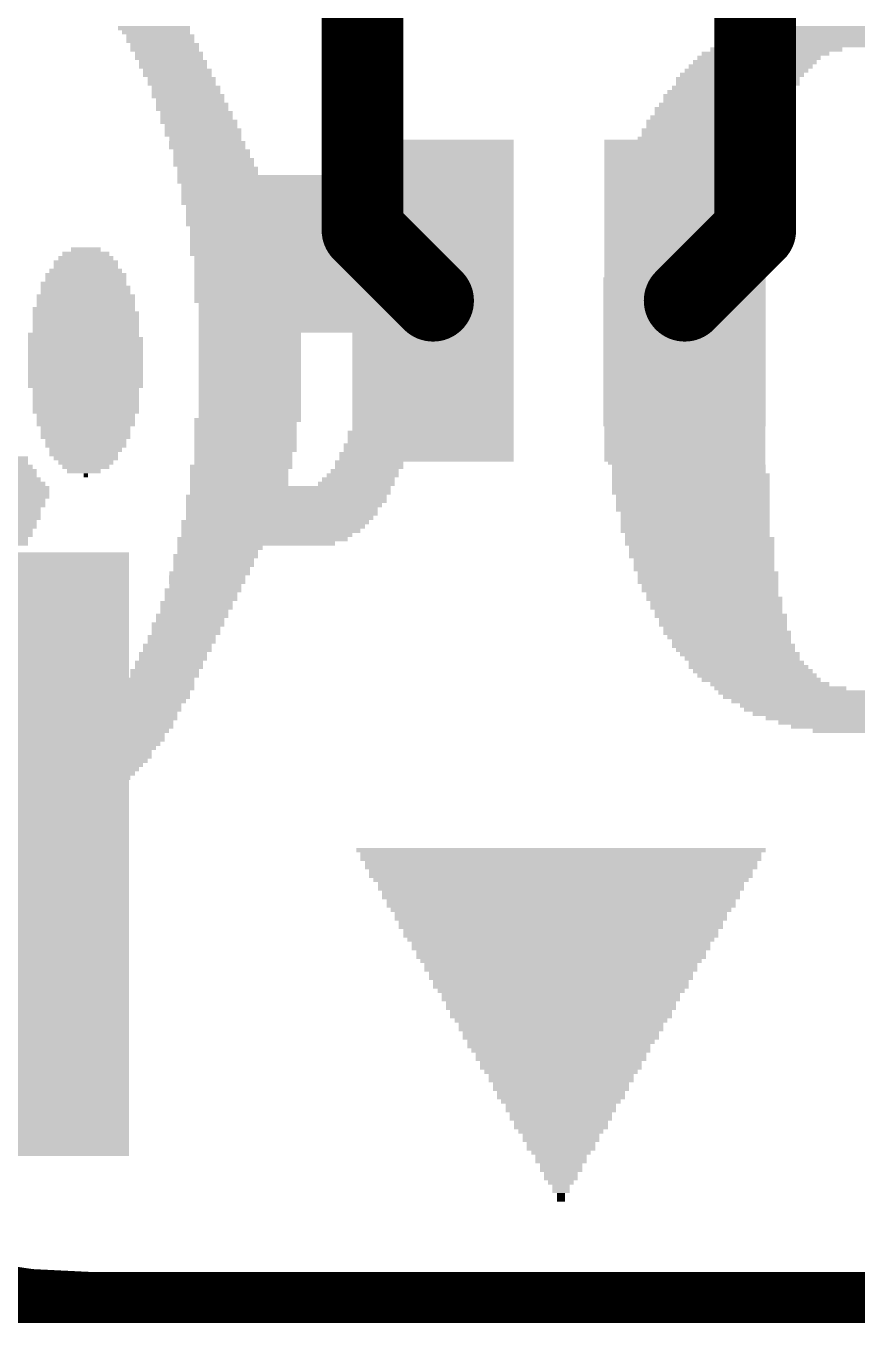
# Model space of a CAD drawing. Extents: x -26.8 to 26.8, y -26.8 to 26.8.
# Drawn here: x -2.65 to 1.48, y -26.8 to -20.35 of the extents above; entities that cross this region are included whole.
import ezdxf

# ---------------------------------------------------------------- set-up
doc = ezdxf.new("R2010")
doc.units = 0
for name, color, linetype in [('1', 12, 'CONTINUOUS'), ('16', 5, 'CONTINUOUS'), ('20', 53, 'CONTINUOUS'), ('201', 6, 'CONTINUOUS')]:
    doc.layers.add(name, color=color, linetype=linetype)

# ---------------------------------------------------------------- blocks, each defined once
blk = doc.blocks.new('RECT')
blk.add_solid([(-0.5, -0.5), (0.5, -0.5), (-0.5, 0.5), (0.5, 0.5)])

msp = doc.modelspace()

# ---------------------------------------------------------------- linework, layer by layer
at = {"layer": '1'}
for points, const_width in [([(-0.975, -19.472), (-0.975, -21.367)], 0.4064), ([(0.975, -21.367), (0.975, -19.472)], 0.4064), ([(-0.975, -21.367), (-0.625, -21.717)], 0.4064), ([(0.975, -21.367), (0.625, -21.717)], 0.4064), ([(-26.67, -26.67), (26.67, -26.67)], 0.2032)]:
    msp.add_lwpolyline(points, dxfattribs=dict(at, const_width=const_width))
at = {"layer": '1', "const_width": 0.2032}
for points in [[(-0.9032, -21.2952, 1), (-1.0468, -21.4388)], [(1.0468, -21.4388, 1), (0.9032, -21.2952)], [(-1.0766, -21.367, 1), (-0.8734, -21.367)], [(0.8734, -21.367, 1), (1.0766, -21.367)], [(-0.6968, -21.7888, 1), (-0.5532, -21.6452)], [(0.5532, -21.6452, 1), (0.6968, -21.7888)]]:
    msp.add_lwpolyline(points, format="xyb", dxfattribs=at)
at = {"layer": '16', "const_width": 0.254}
msp.add_lwpolyline([(-26.67, -26.67), (26.67, -26.67)], dxfattribs=at)
at = {"layer": '20', "const_width": 0.0254}
msp.add_lwpolyline([(0, -26.67, 1), (0, 26.67, 1), (0, -26.67)], format="xyb", dxfattribs=at)

# ---------------------------------------------------------------- block references
at = {"layer": '1', "xscale": 0.8, "yscale": 1.6}
for p in [(-0.625, -21.717), (0.625, -21.717)]:
    msp.add_blockref('RECT', p, dxfattribs=at)
at = {"layer": '1', "xscale": 3, "yscale": 2.1, "rotation": 90}
msp.add_blockref('RECT', (-3.185, -24.467), dxfattribs=at)
at = {"layer": '201', "rotation": 180}
for p, xscale, yscale in [((-2.0104, -20.3623), 0.3581, 0.0211), ((1.4592, -20.3623), 1.0795, 0.0211), ((-2.0003, -20.3835), 0.3378, 0.0213), ((-1.9799, -20.4047), 0.3378, 0.0211), ((-1.9799, -20.4258), 0.3378, 0.0211), ((1.4491, -20.4258), 1.3132, 0.0211), ((1.4605, -20.4047), 1.2497, 0.0211), ((1.4605, -20.3835), 1.1633, 0.0213), ((-1.9583, -20.447), 0.3404, 0.0213), ((-1.9583, -20.4682), 0.3404, 0.0211), ((-1.9368, -20.4893), 0.3378, 0.0211), ((1.0262, -20.4893), 0.635, 0.0211), ((1.0795, -20.4682), 0.6553, 0.0211), ((1.4605, -20.447), 1.3767, 0.0213), ((-1.9368, -20.5105), 0.3378, 0.0213), ((-1.9164, -20.5317), 0.3378, 0.0211), ((-1.9164, -20.5528), 0.3378, 0.0211), ((0.9525, -20.5528), 0.6147, 0.0211), ((0.9728, -20.5317), 0.6147, 0.0211), ((0.9944, -20.5105), 0.6121, 0.0213), ((-1.8948, -20.574), 0.3404, 0.0213), ((-1.8948, -20.5952), 0.3404, 0.0211), ((-1.8733, -20.6163), 0.3378, 0.0211), ((0.889, -20.6163), 0.6147, 0.0211), ((0.9093, -20.5952), 0.6147, 0.0211), ((0.9322, -20.574), 0.6147, 0.0213), ((-1.8733, -20.6375), 0.3378, 0.0213), ((-1.8517, -20.6587), 0.3404, 0.0211), ((-1.8517, -20.6798), 0.3404, 0.0211), ((0.856, -20.6798), 0.635, 0.0211), ((0.8674, -20.6587), 0.6121, 0.0211), ((0.889, -20.6375), 0.6147, 0.0213), ((-1.8415, -20.701), 0.3607, 0.0213), ((-1.8313, -20.7222), 0.3404, 0.0211), ((-1.8212, -20.7433), 0.3607, 0.0211), ((0.8255, -20.7433), 0.6553, 0.0211), ((0.8357, -20.701), 0.635, 0.0213), ((0.8357, -20.7222), 0.635, 0.0211), ((-1.8212, -20.7645), 0.3607, 0.0213), ((-1.7996, -20.7857), 0.3581, 0.0211), ((-1.7996, -20.8068), 0.3581, 0.0211), ((-1.7882, -20.828), 0.381, 0.0213), ((0.7722, -20.828), 0.6756, 0.0213), ((0.7938, -20.8068), 0.6782, 0.0211), ((0.8039, -20.7645), 0.6579, 0.0213), ((0.8039, -20.7857), 0.6579, 0.0211), ((-1.778, -20.8492), 0.3607, 0.0211), ((-1.7678, -20.8703), 0.381, 0.0211), ((-1.7678, -20.8915), 0.381, 0.0213), ((0.7607, -20.8703), 0.6985, 0.0211), ((0.7607, -20.8915), 0.6985, 0.0213), ((0.7722, -20.8492), 0.6756, 0.0211), ((-1.7463, -20.9338), 0.3785, 0.0211), ((-1.7463, -20.955), 0.3785, 0.0213), ((-1.7564, -20.9127), 0.3581, 0.0211), ((0.7404, -20.9127), 0.6985, 0.0211), ((0.7404, -20.9338), 0.6985, 0.0211), ((0.7404, -20.955), 0.6985, 0.0213), ((-1.7247, -20.9762), 0.381, 0.0211), ((-1.7247, -20.9973), 0.381, 0.0211), ((-1.7145, -21.0185), 0.4013, 0.0213), ((0.7188, -21.0185), 0.7417, 0.0213), ((0.7303, -20.9762), 0.7188, 0.0211), ((0.7303, -20.9973), 0.7188, 0.0211), ((-1.7145, -21.0397), 0.4013, 0.0211), ((-1.6942, -21.0608), 0.4013, 0.0211), ((-1.6942, -21.082), 0.4013, 0.0213), ((0.6985, -21.082), 0.7417, 0.0213), ((0.7087, -21.0397), 0.7214, 0.0211), ((0.7087, -21.0608), 0.7214, 0.0211), ((-1.5138, -21.1032), 0.762, 0.0211), ((-1.4821, -21.1243), 0.8255, 0.0211), ((-1.4503, -21.1455), 0.8484, 0.0213), ((0.6883, -21.1455), 0.762, 0.0213), ((0.6985, -21.1032), 0.7417, 0.0211), ((0.6985, -21.1243), 0.7417, 0.0211), ((-1.4186, -21.1878), 0.9119, 0.0211), ((-1.4402, -21.1667), 0.8687, 0.0211), ((-1.4084, -21.209), 0.9322, 0.0213), ((0.6883, -21.1667), 0.762, 0.0211), ((0.6883, -21.1878), 0.762, 0.0211), ((0.6769, -21.209), 0.7391, 0.0213), ((-1.3983, -21.2302), 0.9525, 0.0211), ((-1.3754, -21.2725), 0.9525, 0.0213), ((-1.3868, -21.2513), 0.9296, 0.0211), ((0.6655, -21.2302), 0.762, 0.0211), ((0.6655, -21.2513), 0.762, 0.0211), ((0.6655, -21.2725), 0.762, 0.0213), ((-1.3653, -21.2937), 0.9728, 0.0211), ((-1.3538, -21.3148), 0.9957, 0.0211), ((-1.3538, -21.336), 0.9957, 0.0213), ((0.6553, -21.3148), 0.7823, 0.0211), ((0.6553, -21.336), 0.7823, 0.0213), ((0.6655, -21.2937), 0.762, 0.0211), ((-1.3335, -21.3572), 0.9957, 0.0211), ((-1.3335, -21.3783), 0.9957, 0.0211), ((-1.3233, -21.3995), 1.016, 0.0213), ((0.6553, -21.3572), 0.7823, 0.0211), ((0.6553, -21.3783), 0.7823, 0.0211), ((0.6553, -21.3995), 0.7823, 0.0213), ((-2.3495, -21.463), 0.1473, 0.0213), ((-1.3132, -21.4418), 1.0363, 0.0211), ((-1.3132, -21.463), 1.0363, 0.0213), ((-1.3233, -21.4207), 1.016, 0.0211), ((0.6452, -21.4418), 0.8026, 0.0211), ((0.6452, -21.463), 0.8026, 0.0213), ((0.6553, -21.4207), 0.7823, 0.0211), ((-2.3495, -21.5265), 0.32, 0.0213), ((-2.3495, -21.5053), 0.2743, 0.0211), ((-2.3495, -21.4842), 0.2337, 0.0211), ((-1.3132, -21.4842), 1.0363, 0.0211), ((-1.2916, -21.5053), 1.0389, 0.0211), ((-1.2916, -21.5265), 1.0389, 0.0213), ((0.6452, -21.4842), 0.8026, 0.0211), ((0.635, -21.5053), 0.7823, 0.0211), ((0.635, -21.5265), 0.7823, 0.0213), ((-2.3495, -21.59), 0.4013, 0.0213), ((-2.3495, -21.5688), 0.3607, 0.0211), ((-2.3495, -21.5477), 0.32, 0.0211), ((-1.2916, -21.5477), 1.0389, 0.0211), ((-1.2814, -21.5688), 1.0592, 0.0211), ((-1.2814, -21.59), 1.0592, 0.0213), ((0.635, -21.5477), 0.7823, 0.0211), ((0.635, -21.5688), 0.7823, 0.0211), ((0.635, -21.59), 0.7823, 0.0213), ((-2.3609, -21.6323), 0.4242, 0.0211), ((-2.3508, -21.6535), 0.4445, 0.0213), ((-2.3495, -21.6112), 0.4013, 0.0211), ((-1.2713, -21.6323), 1.0795, 0.0211), ((-1.2713, -21.6535), 1.0795, 0.0213), ((-1.2814, -21.6112), 1.0592, 0.0211), ((0.6236, -21.6112), 0.8052, 0.0211), ((0.6236, -21.6323), 0.8052, 0.0211), ((0.6236, -21.6535), 0.8052, 0.0213), ((-2.3495, -21.6958), 0.4877, 0.0211), ((-2.3495, -21.717), 0.4877, 0.0213), ((-2.3508, -21.6747), 0.4445, 0.0211), ((-1.2713, -21.6747), 1.0795, 0.0211), ((-1.2713, -21.6958), 1.0795, 0.0211), ((-1.2713, -21.717), 1.0795, 0.0213), ((0.6236, -21.6747), 0.8052, 0.0211), ((0.6236, -21.6958), 0.8052, 0.0211), ((0.6236, -21.717), 0.8052, 0.0213), ((-2.3597, -21.7593), 0.508, 0.0211), ((-2.3495, -21.7805), 0.5283, 0.0213), ((-2.3495, -21.7382), 0.4877, 0.0211), ((-1.2484, -21.7382), 1.0795, 0.0211), ((-1.2484, -21.7593), 1.0795, 0.0211), ((-1.2484, -21.7805), 1.0795, 0.0213), ((0.6236, -21.7382), 0.8052, 0.0211), ((0.6236, -21.7593), 0.8052, 0.0211), ((0.6236, -21.7805), 0.8052, 0.0213), ((-2.3495, -21.8017), 0.5283, 0.0211), ((-2.3495, -21.8228), 0.5283, 0.0211), ((-2.3495, -21.844), 0.5283, 0.0213), ((-1.2484, -21.8017), 1.0795, 0.0211), ((-1.2484, -21.8228), 1.0795, 0.0211), ((-1.2484, -21.844), 1.0795, 0.0213), ((0.6236, -21.8017), 0.8052, 0.0211), ((0.6236, -21.8228), 0.8052, 0.0211), ((0.6236, -21.844), 0.8052, 0.0213), ((-2.3508, -21.9075), 0.5715, 0.0213), ((-2.3609, -21.8863), 0.5512, 0.0211), ((-2.3495, -21.8652), 0.5283, 0.0211), ((-1.5342, -21.8863), 0.508, 0.0211), ((-1.5342, -21.9075), 0.508, 0.0213), ((-1.2484, -21.8652), 1.0795, 0.0211), ((-0.8573, -21.8863), 0.2972, 0.0211), ((-0.8573, -21.9075), 0.2972, 0.0213), ((0.6236, -21.8652), 0.8052, 0.0211), ((0.6236, -21.8863), 0.8052, 0.0211), ((0.6236, -21.9075), 0.8052, 0.0213), ((-2.3508, -21.9287), 0.5715, 0.0211), ((-2.3508, -21.9498), 0.5715, 0.0211), ((-2.3508, -21.971), 0.5715, 0.0213), ((-1.5342, -21.9287), 0.508, 0.0211), ((-1.5342, -21.9498), 0.508, 0.0211), ((-1.5342, -21.971), 0.508, 0.0213), ((-0.8573, -21.9287), 0.2972, 0.0211), ((-0.8471, -21.9498), 0.3175, 0.0211), ((-0.8369, -21.971), 0.2972, 0.0213), ((0.6236, -21.9287), 0.8052, 0.0211), ((0.6236, -21.9498), 0.8052, 0.0211), ((0.6236, -21.971), 0.8052, 0.0213), ((-2.3508, -21.9922), 0.5715, 0.0211), ((-2.3508, -22.0133), 0.5715, 0.0211), ((-2.3508, -22.0345), 0.5715, 0.0213), ((-1.5342, -21.9922), 0.508, 0.0211), ((-1.5342, -22.0133), 0.508, 0.0211), ((-1.5342, -22.0345), 0.508, 0.0213), ((-0.8369, -21.9922), 0.2972, 0.0211), ((-0.8369, -22.0133), 0.2972, 0.0211), ((-0.8369, -22.0345), 0.2972, 0.0213), ((0.6236, -21.9922), 0.8052, 0.0211), ((0.6236, -22.0133), 0.8052, 0.0211), ((0.6236, -22.0345), 0.8052, 0.0213), ((-2.3508, -22.0557), 0.5715, 0.0211), ((-2.3508, -22.0768), 0.5715, 0.0211), ((-2.3508, -22.098), 0.5715, 0.0213), ((-1.5342, -22.0557), 0.508, 0.0211), ((-1.5342, -22.0768), 0.508, 0.0211), ((-1.5342, -22.098), 0.508, 0.0213), ((-0.8471, -22.0768), 0.3175, 0.0211), ((-0.8471, -22.098), 0.3175, 0.0213), ((-0.8369, -22.0557), 0.2972, 0.0211), ((0.6236, -22.0557), 0.8052, 0.0211), ((0.6236, -22.0768), 0.8052, 0.0211), ((0.6236, -22.098), 0.8052, 0.0213), ((-2.3508, -22.1192), 0.5715, 0.0211), ((-2.3508, -22.1403), 0.5715, 0.0211), ((-2.3495, -22.1615), 0.5283, 0.0213), ((-1.5342, -22.1192), 0.508, 0.0211), ((-1.5342, -22.1403), 0.508, 0.0211), ((-1.5342, -22.1615), 0.508, 0.0213), ((-0.8573, -22.1192), 0.2972, 0.0211), ((-0.8573, -22.1403), 0.2972, 0.0211), ((-0.8573, -22.1615), 0.2972, 0.0213), ((0.6236, -22.1192), 0.8052, 0.0211), ((0.6236, -22.1403), 0.8052, 0.0211), ((0.6236, -22.1615), 0.8052, 0.0213), ((-2.3495, -22.1827), 0.5283, 0.0211), ((-2.3495, -22.2038), 0.5283, 0.0211), ((-2.3495, -22.225), 0.5283, 0.0213), ((-2.3495, -22.2462), 0.5283, 0.0211), ((-1.5342, -22.1827), 0.508, 0.0211), ((-1.5342, -22.2038), 0.508, 0.0211), ((-1.5342, -22.225), 0.508, 0.0213), ((-1.5342, -22.2462), 0.508, 0.0211), ((-0.8573, -22.1827), 0.2972, 0.0211), ((-0.8573, -22.2038), 0.2972, 0.0211), ((-0.8573, -22.225), 0.2972, 0.0213), ((-0.8573, -22.2462), 0.2972, 0.0211), ((0.6236, -22.1827), 0.8052, 0.0211), ((0.6236, -22.2038), 0.8052, 0.0211), ((0.6236, -22.225), 0.8052, 0.0213), ((0.6236, -22.2462), 0.8052, 0.0211), ((-2.3495, -22.2673), 0.5283, 0.0211), ((-2.3495, -22.2885), 0.4877, 0.0213), ((-2.3495, -22.3097), 0.4877, 0.0211), ((-1.5456, -22.3097), 0.5309, 0.0211), ((-1.5342, -22.2673), 0.508, 0.0211), ((-1.5342, -22.2885), 0.508, 0.0213), ((-0.8674, -22.2673), 0.3175, 0.0211), ((-0.8674, -22.2885), 0.3175, 0.0213), ((-0.8788, -22.3097), 0.2946, 0.0211), ((0.6236, -22.2673), 0.8052, 0.0211), ((0.6236, -22.2885), 0.8052, 0.0213), ((0.6236, -22.3097), 0.8052, 0.0211), ((-2.3495, -22.3308), 0.4877, 0.0211), ((-2.3508, -22.352), 0.4445, 0.0213), ((-2.3508, -22.3732), 0.4445, 0.0211), ((-1.557, -22.3308), 0.508, 0.0211), ((-1.557, -22.352), 0.508, 0.0213), ((-1.557, -22.3732), 0.508, 0.0211), ((-0.8903, -22.3732), 0.3175, 0.0211), ((-0.8788, -22.3308), 0.2946, 0.0211), ((-0.8788, -22.352), 0.2946, 0.0213), ((0.6236, -22.3308), 0.8052, 0.0211), ((0.635, -22.352), 0.7823, 0.0213), ((0.635, -22.3732), 0.7823, 0.0211), ((-2.3508, -22.3943), 0.4445, 0.0211), ((-2.3495, -22.4155), 0.4013, 0.0213), ((-2.3495, -22.4367), 0.4013, 0.0211), ((-1.557, -22.3943), 0.508, 0.0211), ((-1.557, -22.4155), 0.508, 0.0213), ((-1.557, -22.4367), 0.508, 0.0211), ((-0.9106, -22.4367), 0.3175, 0.0211), ((-0.8903, -22.3943), 0.3175, 0.0211), ((-0.9004, -22.4155), 0.2972, 0.0213), ((0.635, -22.3943), 0.7823, 0.0211), ((0.635, -22.4155), 0.7823, 0.0213), ((0.635, -22.4367), 0.7823, 0.0211), ((-3.2601, -22.5002), 1.2471, 0.0211), ((-2.3597, -22.479), 0.3404, 0.0213), ((-2.3495, -22.4578), 0.3607, 0.0211), ((-2.3495, -22.5002), 0.32, 0.0211), ((-1.557, -22.4578), 0.508, 0.0211), ((-1.5672, -22.479), 0.4877, 0.0213), ((-1.5672, -22.5002), 0.4877, 0.0211), ((-0.9208, -22.479), 0.3378, 0.0213), ((-0.9309, -22.5002), 0.3175, 0.0211), ((-0.9106, -22.4578), 0.3175, 0.0211), ((0.635, -22.4578), 0.7823, 0.0211), ((0.635, -22.479), 0.7823, 0.0213), ((0.635, -22.5002), 0.7823, 0.0211), ((-3.2601, -22.5213), 1.2471, 0.0211), ((-3.2487, -22.5425), 1.27, 0.0213), ((-3.2385, -22.5637), 1.2903, 0.0211), ((-2.3495, -22.5213), 0.2743, 0.0211), ((-2.3495, -22.5425), 0.2337, 0.0213), ((-2.3597, -22.5637), 0.1676, 0.0211), ((-1.5875, -22.5637), 0.4877, 0.0211), ((-1.5773, -22.5425), 0.508, 0.0213), ((-1.5672, -22.5213), 0.4877, 0.0211), ((-0.9639, -22.5637), 0.3378, 0.0211), ((-0.9423, -22.5213), 0.3404, 0.0211), ((-0.9423, -22.5425), 0.3404, 0.0213), ((0.635, -22.5213), 0.7823, 0.0211), ((0.6452, -22.5425), 0.762, 0.0213), ((0.6452, -22.5637), 0.762, 0.0211), ((-3.2385, -22.5848), 1.2903, 0.0211), ((-3.2283, -22.606), 1.3106, 0.0213), ((-3.2169, -22.6272), 1.3335, 0.0211), ((-2.3495, -22.5848), 0.0203, 0.0211), ((-1.5875, -22.5848), 0.4877, 0.0211), ((-1.5875, -22.606), 0.4877, 0.0213), ((-1.5875, -22.6272), 0.4877, 0.0211), ((-1.0058, -22.6272), 0.381, 0.0211), ((-0.9957, -22.606), 0.3607, 0.0213), ((-0.9741, -22.5848), 0.3581, 0.0211), ((0.6553, -22.5848), 0.7823, 0.0211), ((0.6553, -22.606), 0.7823, 0.0213), ((0.6553, -22.6272), 0.7823, 0.0211), ((-3.2067, -22.6483), 1.3538, 0.0211), ((-3.1966, -22.6695), 1.3335, 0.0213), ((-3.1966, -22.6907), 1.3335, 0.0211), ((-1.3538, -22.6907), 0.9957, 0.0211), ((-1.3335, -22.6483), 0.9957, 0.0211), ((-1.3335, -22.6695), 0.9957, 0.0213), ((0.6553, -22.6483), 0.7823, 0.0211), ((0.6553, -22.6695), 0.7823, 0.0213), ((0.6655, -22.6907), 0.762, 0.0211), ((-3.2182, -22.7542), 1.2903, 0.0211), ((-3.2067, -22.7118), 1.3132, 0.0211), ((-3.2067, -22.733), 1.3132, 0.0213), ((-1.3653, -22.733), 0.9728, 0.0213), ((-1.3754, -22.7542), 0.9525, 0.0211), ((-1.3538, -22.7118), 0.9957, 0.0211), ((0.6655, -22.7118), 0.762, 0.0211), ((0.6655, -22.733), 0.762, 0.0213), ((0.6655, -22.7542), 0.762, 0.0211), ((-3.2182, -22.7753), 1.2903, 0.0211), ((-3.2182, -22.7965), 1.2903, 0.0213), ((-3.2182, -22.8177), 1.2497, 0.0211), ((-1.4084, -22.8177), 0.9322, 0.0211), ((-1.3754, -22.7753), 0.9525, 0.0211), ((-1.3868, -22.7965), 0.9296, 0.0213), ((0.6769, -22.7753), 0.7391, 0.0211), ((0.6769, -22.7965), 0.7391, 0.0213), ((0.6769, -22.8177), 0.7391, 0.0211), ((-3.2182, -22.8388), 1.2497, 0.0211), ((-3.2283, -22.86), 1.2294, 0.0213), ((-3.2283, -22.8812), 1.2294, 0.0211), ((-1.4186, -22.8388), 0.9119, 0.0211), ((-1.43, -22.86), 0.889, 0.0213), ((-1.4503, -22.8812), 0.8484, 0.0211), ((0.6769, -22.8388), 0.7391, 0.0211), ((0.6769, -22.86), 0.7391, 0.0213), ((0.6871, -22.8812), 0.7188, 0.0211), ((-3.2398, -22.9023), 1.2065, 0.0211), ((-3.2283, -22.9235), 1.1836, 0.0213), ((-1.6828, -22.9447), 0.4242, 0.0211), ((-1.4719, -22.9023), 0.8458, 0.0211), ((-1.5037, -22.9235), 0.7823, 0.0213), ((0.6985, -22.9023), 0.7417, 0.0211), ((0.6985, -22.9235), 0.7417, 0.0213), ((0.7087, -22.9447), 0.7214, 0.0211), ((-1.7043, -22.987), 0.4216, 0.0213), ((-1.7145, -23.0082), 0.4013, 0.0211), ((-1.6942, -22.9658), 0.4013, 0.0211), ((0.7087, -22.9658), 0.7214, 0.0211), ((0.7087, -22.987), 0.7214, 0.0213), ((0.7201, -23.0082), 0.6985, 0.0211), ((-1.7348, -23.0717), 0.4013, 0.0211), ((-1.7247, -23.0505), 0.381, 0.0213), ((-1.7145, -23.0293), 0.4013, 0.0211), ((0.7201, -23.0293), 0.6985, 0.0211), ((0.7201, -23.0505), 0.6985, 0.0213), ((0.7404, -23.0717), 0.6985, 0.0211), ((-1.7463, -23.0928), 0.3785, 0.0211), ((-1.7463, -23.114), 0.3785, 0.0213), ((-1.7564, -23.1352), 0.3581, 0.0211), ((0.7404, -23.0928), 0.6985, 0.0211), ((0.7404, -23.114), 0.6985, 0.0213), ((0.7506, -23.1352), 0.6782, 0.0211), ((-1.778, -23.1775), 0.3607, 0.0213), ((-1.778, -23.1987), 0.3607, 0.0211), ((-1.7678, -23.1563), 0.381, 0.0211), ((0.7506, -23.1563), 0.6782, 0.0211), ((0.762, -23.1775), 0.6553, 0.0213), ((0.7722, -23.1987), 0.6756, 0.0211), ((-1.7996, -23.2198), 0.3581, 0.0211), ((-1.7996, -23.241), 0.3581, 0.0213), ((-1.8098, -23.2622), 0.3378, 0.0211), ((0.7823, -23.2198), 0.6553, 0.0211), ((0.7823, -23.241), 0.6553, 0.0213), ((0.7925, -23.2622), 0.635, 0.0211), ((-1.8415, -23.3257), 0.3607, 0.0211), ((-1.8212, -23.2833), 0.3607, 0.0211), ((-1.8313, -23.3045), 0.3404, 0.0213), ((0.8039, -23.2833), 0.6579, 0.0211), ((0.8153, -23.3045), 0.635, 0.0213), ((0.8153, -23.3257), 0.635, 0.0211), ((-1.8733, -23.3892), 0.3378, 0.0211), ((-1.8517, -23.3468), 0.3404, 0.0211), ((-1.8517, -23.368), 0.3404, 0.0213), ((0.8255, -23.3468), 0.6147, 0.0211), ((0.8357, -23.368), 0.635, 0.0213), ((0.8458, -23.3892), 0.6147, 0.0211), ((-1.8948, -23.4315), 0.3404, 0.0213), ((-1.8948, -23.4527), 0.3404, 0.0211), ((-1.8733, -23.4103), 0.3378, 0.0211), ((0.8573, -23.4103), 0.5918, 0.0211), ((0.8674, -23.4315), 0.6121, 0.0213), ((0.8776, -23.4527), 0.5918, 0.0211), ((-1.9368, -23.5162), 0.3378, 0.0211), ((-1.9164, -23.4738), 0.3378, 0.0211), ((-1.9164, -23.495), 0.3378, 0.0213), ((0.8992, -23.4738), 0.5944, 0.0211), ((0.9106, -23.495), 0.5715, 0.0213), ((0.9309, -23.5162), 0.5715, 0.0211), ((-1.9583, -23.5585), 0.3404, 0.0213), ((-1.9583, -23.5797), 0.3404, 0.0211), ((-1.9368, -23.5373), 0.3378, 0.0211), ((0.9423, -23.5373), 0.5944, 0.0211), ((0.9627, -23.5585), 0.5944, 0.0213), ((0.9843, -23.5797), 0.5918, 0.0211), ((-1.9901, -23.6432), 0.3581, 0.0211), ((-2.0003, -23.6643), 0.3378, 0.0211), ((-1.9799, -23.6008), 0.3378, 0.0211), ((-1.9799, -23.622), 0.3378, 0.0213), ((1.0046, -23.6008), 0.5918, 0.0211), ((1.0477, -23.622), 0.5918, 0.0213), ((1.0998, -23.6432), 0.6553, 0.0211), ((1.4808, -23.6643), 1.3767, 0.0211), ((-2.032, -23.7067), 0.3607, 0.0211), ((-2.0434, -23.7278), 0.3378, 0.0211), ((-2.0104, -23.6855), 0.3581, 0.0213), ((1.4821, -23.6855), 1.3335, 0.0213), ((1.491, -23.7067), 1.27, 0.0211), ((1.4923, -23.7278), 1.1862, 0.0211), ((-2.0853, -23.7913), 0.381, 0.0211), ((-2.0752, -23.7702), 0.3607, 0.0211), ((-2.0536, -23.749), 0.3581, 0.0213), ((1.4808, -23.749), 1.1227, 0.0213), ((1.4808, -23.7702), 1.0363, 0.0211), ((1.4923, -23.7913), 0.9322, 0.0211), ((-2.1273, -23.8548), 0.3835, 0.0211), ((-2.1057, -23.8337), 0.381, 0.0211), ((-2.0955, -23.8125), 0.3607, 0.0213), ((1.4923, -23.8125), 0.8052, 0.0213), ((1.4808, -23.8337), 0.6553, 0.0211), ((1.4821, -23.8548), 0.4445, 0.0211), ((-2.1806, -23.9183), 0.4039, 0.0211), ((-2.159, -23.8972), 0.4013, 0.0211), ((-2.1488, -23.876), 0.381, 0.0213), ((-2.2441, -23.9818), 0.4445, 0.0211), ((-2.2327, -23.9607), 0.4216, 0.0211), ((-2.2022, -23.9395), 0.4013, 0.0213), ((-2.3393, -24.0453), 0.508, 0.0211), ((-2.3076, -24.0242), 0.4851, 0.0211), ((-2.2758, -24.003), 0.4674, 0.0213), ((-2.7089, -24.0665), 1.2065, 0.0213), ((-2.7102, -24.0877), 1.1633, 0.0211), ((-2.7102, -24.1088), 1.1227, 0.0211), ((-2.7089, -24.13), 1.0795, 0.0213), ((-2.7089, -24.1512), 1.0389, 0.0211), ((-2.6987, -24.1723), 0.9728, 0.0211), ((-2.6987, -24.1935), 0.9322, 0.0213), ((-2.7102, -24.2147), 0.8687, 0.0211), ((-2.6987, -24.2358), 0.8052, 0.0211), ((-2.7102, -24.257), 0.7417, 0.0213), ((-2.7102, -24.2782), 0.6553, 0.0211), ((-2.7089, -24.2993), 0.5715, 0.0211), ((-2.6987, -24.3205), 0.4648, 0.0213), ((-2.7089, -24.3417), 0.3175, 0.0211), ((0.0102, -24.4475), 2.032, 0.0213), ((0.0102, -24.4687), 1.9914, 0.0211), ((0.0102, -24.4898), 1.9914, 0.0211), ((0.0114, -24.511), 1.9482, 0.0213), ((0.0114, -24.5322), 1.9482, 0.0211), ((0.0102, -24.5533), 1.905, 0.0211), ((0.0102, -24.5745), 1.905, 0.0213), ((0.0102, -24.5957), 1.8644, 0.0211), ((0.0102, -24.6168), 1.8186, 0.0211), ((0.0102, -24.638), 1.8186, 0.0213), ((0.0102, -24.6592), 1.778, 0.0211), ((0.0102, -24.6803), 1.778, 0.0211), ((0.0114, -24.7015), 1.7348, 0.0213), ((0.0114, -24.7227), 1.7348, 0.0211), ((0.0102, -24.7438), 1.6916, 0.0211), ((0.0102, -24.765), 1.651, 0.0213), ((0.0102, -24.7862), 1.651, 0.0211), ((0.0102, -24.8073), 1.6104, 0.0211), ((0.0102, -24.8285), 1.6104, 0.0213), ((0.0102, -24.8497), 1.5646, 0.0211), ((0.0102, -24.8708), 1.5646, 0.0211), ((0.0102, -24.892), 1.524, 0.0213), ((0.0102, -24.9132), 1.4834, 0.0211), ((0.0102, -24.9343), 1.4834, 0.0211), ((0.0114, -24.9555), 1.4402, 0.0213), ((0.0114, -24.9767), 1.4402, 0.0211), ((0.0102, -24.9978), 1.397, 0.0211), ((0.0102, -25.019), 1.3564, 0.0213), ((0.0102, -25.0402), 1.3564, 0.0211), ((0.0102, -25.0613), 1.3106, 0.0211), ((0.0102, -25.0825), 1.3106, 0.0213), ((0.0102, -25.1037), 1.27, 0.0211), ((0.0102, -25.1248), 1.27, 0.0211), ((0.0114, -25.146), 1.2268, 0.0213), ((0.0102, -25.1672), 1.1836, 0.0211), ((0.0102, -25.1883), 1.1836, 0.0211), ((0.0102, -25.2095), 1.143, 0.0213), ((0.0102, -25.2307), 1.143, 0.0211), ((0.0102, -25.2518), 1.1024, 0.0211), ((0.0102, -25.273), 1.1024, 0.0213), ((0.0102, -25.2942), 1.0566, 0.0211), ((0.0102, -25.3153), 1.016, 0.0211), ((0.0102, -25.3365), 1.016, 0.0213), ((0.0102, -25.3577), 0.9754, 0.0211), ((0.0102, -25.3788), 0.9754, 0.0211), ((0.0102, -25.4), 0.9296, 0.0213), ((0, -25.4212), 0.9093, 0.0211), ((0.0102, -25.4423), 0.889, 0.0211), ((0.0102, -25.4635), 0.8484, 0.0213), ((0.0102, -25.4847), 0.8484, 0.0211), ((0.0102, -25.5058), 0.8026, 0.0211), ((0.0102, -25.527), 0.8026, 0.0213), ((0.0102, -25.5482), 0.762, 0.0211), ((0.0114, -25.5693), 0.7188, 0.0211), ((0.0114, -25.5905), 0.7188, 0.0213), ((0.0102, -25.6117), 0.6756, 0.0211), ((0.0102, -25.6328), 0.6756, 0.0211), ((0.0102, -25.654), 0.635, 0.0213), ((0.0102, -25.6752), 0.635, 0.0211), ((0.0102, -25.6963), 0.5944, 0.0211), ((0.0102, -25.7175), 0.5486, 0.0213), ((0.0102, -25.7387), 0.5486, 0.0211), ((0.0102, -25.7598), 0.508, 0.0211), ((0.0102, -25.781), 0.508, 0.0213), ((0.0102, -25.8022), 0.4674, 0.0211), ((0.0102, -25.8233), 0.4674, 0.0211), ((0.0102, -25.8445), 0.4216, 0.0213), ((0.0102, -25.8657), 0.381, 0.0211), ((0.0102, -25.8868), 0.381, 0.0211), ((0.0102, -25.908), 0.3404, 0.0213), ((0.0102, -25.9292), 0.3404, 0.0211), ((0.0102, -25.9503), 0.2946, 0.0211), ((0.0102, -25.9715), 0.254, 0.0213), ((0.0102, -25.9927), 0.254, 0.0211), ((0.0114, -26.0138), 0.2108, 0.0211), ((0.0114, -26.035), 0.2108, 0.0213), ((0.0102, -26.0562), 0.1676, 0.0211), ((0.0102, -26.0773), 0.1676, 0.0211), ((0.0102, -26.0985), 0.127, 0.0213), ((0.0102, -26.1197), 0.0864, 0.0211), ((0.0102, -26.1408), 0.0864, 0.0211), ((0.0102, -26.162), 0.0406, 0.0213), ((0.0102, -26.1832), 0.0406, 0.0211)]:
    msp.add_blockref('RECT', p, dxfattribs=dict(at, xscale=xscale, yscale=yscale))

doc.saveas('drawing.dxf')
